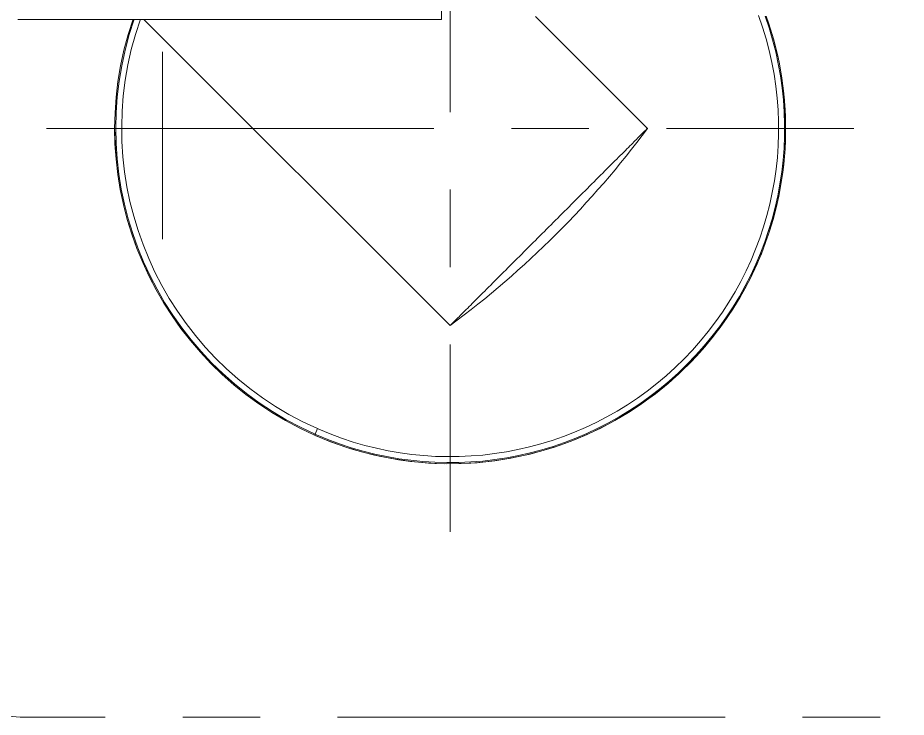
# Model space of a CAD drawing. Extents: x 6453 to 7582, y 0 to 827.
# Drawn here: x 6816.2 to 6902.2, y 131.9 to 199.6 of the extents above; entities that cross this region are included whole.
import ezdxf

# ---------------------------------------------------------------- set-up
doc = ezdxf.new("R2010")
doc.units = 0
doc.header["$LTSCALE"] = 30
doc.header["$MEASUREMENT"] = 0
doc.linetypes.add('CENTER', pattern=[2, 1.25, -0.25, 0.25, -0.25])
doc.layers.add('1', color=7, linetype='CONTINUOUS')
doc.layers.add('DEF_LAYER_ASSEM_MEMBER', color=7, linetype='CONTINUOUS')

msp = doc.modelspace()

# ---------------------------------------------------------------- linework, layer by layer
at = {"layer": '1', "color": 7, "linetype": 'Continuous', "lineweight": 18}
for p, q in [((6877.134, 188.915), (6866.286, 199.763)), ((6828.402, 199.463), (6858.042, 169.823))]:
    msp.add_line(p, q, dxfattribs=at)
at = {"layer": '1', "color": 7, "linetype": 'Continuous', "lineweight": 13}
for p, q in [((6844.96, 159.306), (6844.919, 159.213)), ((6844.919, 159.212), (6844.919, 159.213)), ((6845.195, 159.836), (6844.96, 159.306))]:
    msp.add_line(p, q, dxfattribs=at)
for radius, start, end in [(32.472, 246.41495, 19.55213), (32.37, 246.42722, 19.6171), (31.791, 246.42722, 20.09733), (32.472, 160.98212, 246.16306), (32.37, 160.92053, 246.16306), (31.791, 160.55825, 246.16306), (32.472, 246.16306, 246.41495), (32.37, 246.16306, 246.42722), (31.791, 246.16306, 246.42722)]:
    msp.add_arc((6858.042, 188.915), radius, start, end, dxfattribs=at)
at = {"layer": '1', "color": 7, "linetype": 'Continuous', "lineweight": 18}
for centre, radius, start, end in [((6858.042, 188.915), 32.473, 336.16306, 19.55994), ((6858.042, 188.915), 32.473, 160.98369, 246.16306), ((6803.507, 243.451), 91.625, 315, 323.47313), ((6803.507, 243.451), 91.625, 306.52756, 315), ((6858.042, 188.915), 32.473, 246.16306, 336.16306)]:
    msp.add_arc(centre, radius, start, end, dxfattribs=at)
for points, weights in [([(6857.186, 199.463), (6857.186, 199.464), (6857.186, 217.264), (6857.186, 235.063), (6857.186, 235.063)], [1, 0.707115444156, 1, 0.707115444156, 1]), ([(6867.588, 179.369), (6877.134, 188.915), (6877.134, 188.915), (6877.134, 188.915), (6867.588, 179.369)], [1, 0.707106784669, 1, 0.707106784669, 1])]:
    msp.add_rational_spline(points, weights, degree=2, knots=[0, 0, 0, 0.5, 0.5, 1, 1, 1], dxfattribs=at)
for points in [[(6830.19, 199.463), (6825.522, 199.463), (6820.854, 199.463), (6816.186, 199.463)], [(6830.19, 199.463), (6838.522, 199.463), (6846.854, 199.463), (6855.186, 199.463)], [(6855.186, 199.463), (6855.853, 199.463), (6856.519, 199.463), (6857.186, 199.463)]]:
    msp.add_open_spline(points, degree=3, dxfattribs=at)
msp.add_rational_spline([(6858.042, 169.823), (6858.044, 169.825), (6867.588, 179.369)], [0.999928467617, 0.707142548264, 1], degree=2, dxfattribs=at)
at = {"layer": 'DEF_LAYER_ASSEM_MEMBER', "color": 1, "linetype": 'CENTER', "lineweight": 5}
for p, q in [((6830.186, 256.332), (6830.186, 178.194)), ((6858.042, 227.984), (6858.042, 149.846)), ((6818.973, 188.915), (6897.111, 188.915)), ((6944.649, 131.888), (6817.186, 131.888))]:
    msp.add_line(p, q, dxfattribs=at)
msp.add_arc((6817.186, 146.888), 15, 180, 270, dxfattribs=at)

doc.saveas('drawing.dxf')
